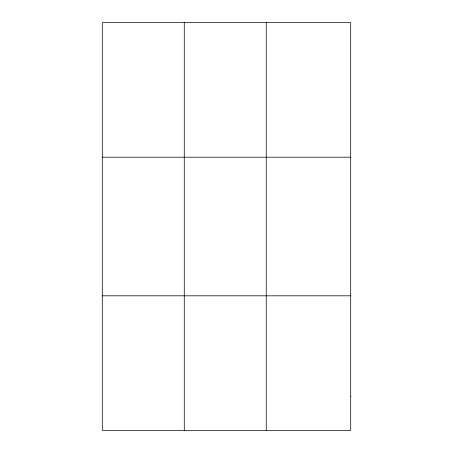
<?xml version="1.0" encoding="UTF-8"?>
<svg xmlns="http://www.w3.org/2000/svg" width="453" height="453" viewBox="0 0 453 453"><rect width="100%" height="100%" fill="white"/><g stroke="black" fill="none" stroke-linecap="round" stroke-linejoin="round"><path stroke-width="0.68" d="M184.269 22.65L184.269 430.35M266.251 22.65L266.251 430.35M102.287 157.191L350.713 157.191M102.287 295.809L350.713 295.809M350.713 396.715L350.713 430.35L102.287 430.35L102.287 22.65L350.713 22.65L350.713 396.715"/></g></svg>
